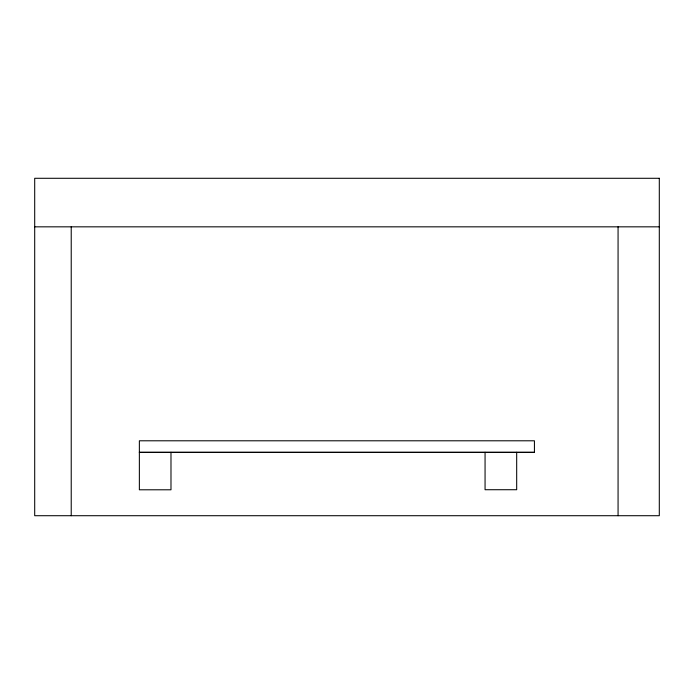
<?xml version="1.0" encoding="UTF-8"?>
<svg xmlns="http://www.w3.org/2000/svg" width="694" height="694" viewBox="0 0 694 694"><rect width="100%" height="100%" fill="white"/><g stroke="black" fill="none" stroke-linecap="round" stroke-linejoin="round"><path stroke-width="1.04" d="M34.7 226.834L659.3 226.834M139.364 452.306L534.432 452.306M139.364 452.375L534.432 452.375L534.432 440.794L139.364 440.794L139.364 489.791L170.984 489.791L170.984 452.306M618.068 226.834L618.068 515.711M516.683 452.306L516.683 489.721L485.063 489.721L485.063 452.306M71.222 226.834L71.222 515.711M659.3 178.289L34.7 178.289L34.7 515.711L659.3 515.711L659.3 178.289"/></g></svg>
